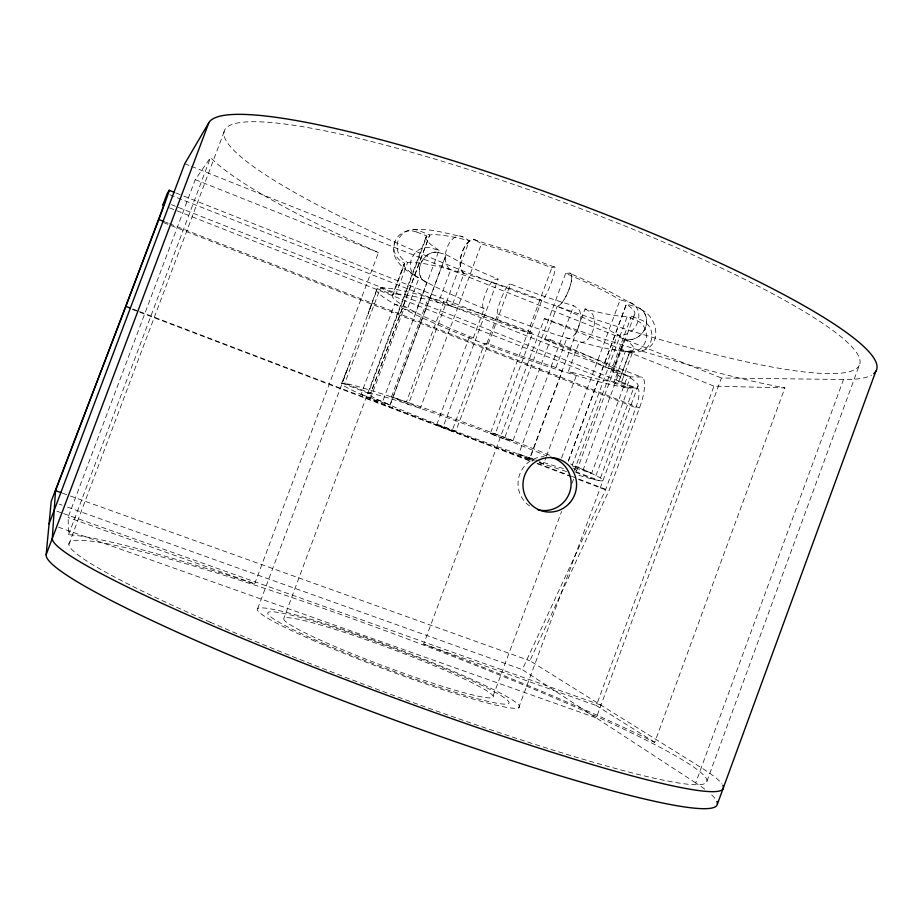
<?xml version="1.0" encoding="UTF-8"?>
<svg xmlns="http://www.w3.org/2000/svg" width="923" height="923" viewBox="0 0 923 923"><rect width="100%" height="100%" fill="white"/><g stroke="black" fill="none" stroke-linecap="round" stroke-linejoin="round"><path stroke-width="0.69" stroke-dasharray="4.62 3.46" d="M401.032 273.266L403.974 264.29L392.31 295.533M416.481 231.973A16.868 16.614 65.1 0 0 395.009 241.561C388.375 256.294 402.428 269.112 414.335 275.25M376.642 289.626L368.046 314.178L371.519 304.452M622.229 380.149L633.847 348.721M426.045 237.003L283.846 618.375M704.757 789.188A358.159 33.713 20.5 0 0 695.711 782.9L843.518 379.503A356.001 52.773 20.2 0 0 871.554 375.142M706.926 781.227L859.198 365.496A338.476 50.096 20.2 0 0 402.901 149.838A338.476 50.096 20.2 0 0 363.662 227.831A338.476 50.096 20.2 0 0 859.198 365.496M568.349 461.177L626.452 304.082A111.245 14.906 20.2 0 1 631.436 316.174L641.508 320.108A16.522 16.129 86.8 0 1 650.865 341.464A16.522 16.129 86.8 0 1 630.086 351.017L618.652 381.949L633.766 387.787L599.465 480.652L594.481 479.625A139.511 6.265 20.3 0 1 577.74 474.987M654.73 742.346L596.35 705.553L713.964 386.126L784.873 387.902L654.73 742.346A358.078 30.424 20.5 0 0 423.669 644.058L544.374 318.62A356.082 49.577 20.2 0 0 784.873 387.902M843.518 379.503L721.417 378.003L596.281 717.932L58.587 527.195M535.063 460.242L529.871 457.946L585.078 308.893A111.245 14.906 20.2 0 0 627.202 316.566L636.766 320.523A16.406 15.403 -85.7 0 1 645.419 341.706A16.406 15.403 -85.7 0 1 625.448 351.155L614.095 381.857A122.517 12.057 20.3 0 1 568.406 371.288L579.39 341.637A15.887 8.884 -74.1 0 0 592.693 331.299A15.887 8.884 -74.1 0 0 590.362 312.009L585.078 308.893M533.252 460.485L529.675 459.25L562.292 371.196L555.981 367.504A122.517 12.057 20.3 0 1 486.952 343.275L484.413 343.852L451.993 431.099L436.556 425.215L469.057 337.818L473.314 337.922L484.217 308.605A15.726 4.027 -67.8 0 1 485.267 294.218A15.726 4.027 -67.8 0 1 495.097 279.334L498.097 279.058L443.259 426.576L436.556 425.215M539.736 462.7L543.578 463.992L546.058 457.289M546.451 456.239L576.344 375.476L568.406 371.288M561.576 458.016L620.083 299.883L629.474 302.329A17.456 14.387 -57.9 0 1 637.655 322.335A17.456 14.387 -57.9 0 1 617.475 334.761M568.383 460.877L626.382 304.059L636.432 306.944A17.341 15.403 -53.5 0 1 645.535 327.446A17.352 15.426 -53.5 0 1 624.525 339.156L612.526 371.381L627.582 376.042L591.608 473.418L573.079 467.061M591.608 473.418L583.255 469.53L619.552 371.334L605.453 367.262L617.464 334.784M572.133 465.504L627.202 316.566M574.094 471.053L631.367 316.139M576.587 471.122L634.874 313.578M630.086 351.017L618.652 381.949A122.517 12.057 20.3 0 0 612.595 371.404L624.525 339.156A17.341 15.403 -53.5 0 0 645.535 327.446A17.352 15.426 -53.5 0 0 636.362 306.921M169.497 207.86L626.405 387.822L630.444 376.884L640.862 377.011A32.478 9.218 -68.2 0 1 639.466 407.989L608.984 490.575L529.894 660.764L701.284 767.694A358.078 30.424 20.5 0 1 721.936 783.892M695.711 782.9L522.314 669.602L605.534 489.813L635.82 407.747A20.548 5.838 -68.2 0 0 636.755 388.145L176.731 206.764M554.146 266.909L514.157 252.267L476.303 240.476A17.745 8.988 -74.1 0 0 462.296 251.864A17.756 8.999 -74.1 0 0 464.015 273.473L451.762 306.517L443.698 301.798L406.432 401.874L420.3 408.324L481.448 243.914A111.245 14.906 20.2 0 1 551.816 267.832L554.146 266.909A17.918 2.804 -68.4 0 1 551.481 282.323A17.918 2.804 -68.4 0 1 541.789 300.217L529.421 333.549A122.517 12.057 20.3 0 0 395.736 294.149A122.517 12.057 20.3 0 0 473.337 337.933M486.94 343.275L497.832 313.993A15.703 2.169 -68.7 0 1 500.589 300.321A15.703 2.169 -68.7 0 1 508.677 284.769M451.993 431.099L455.777 431.353L510.523 284.019A111.245 14.906 20.2 0 0 573.702 305.721L577.844 308.49A15.818 7.188 -73.1 0 1 578.571 327.238A15.818 7.188 -73.1 0 1 566.93 337.968M504.281 438.956L490.298 433.602L551.816 267.832M490.298 433.602L495.236 433.925L532.756 332.776L529.421 333.549M565.661 273.427L504.258 438.944L512.969 440.709L550.396 339.768L544.789 339.629L557.146 306.355A17.895 5.18 -67.3 0 0 569.041 289.407A17.872 5.18 -67.3 0 0 569.479 273.116L565.637 273.427A111.245 14.906 20.2 0 1 620.083 299.883M529.675 459.25L518.703 454.151L573.702 305.721M555.981 367.504L566.918 337.991M493.101 695.988L561.588 511.515M572.087 483.237L573.587 479.199M518.645 707.883L638.105 385.849M254.667 583.867L378.43 252.567A356.082 49.577 20.2 0 1 210.559 157.51L195.249 179.65L68.071 517.411L68.59 534.659A358.078 30.424 20.5 0 1 254.667 583.867L68.071 517.411M257.655 608.661L350.613 360.87M370.435 398.517L361.043 394.363L394.721 304.094L407.735 308.12L418.996 277.95A16.176 13.557 -59.4 0 1 411.52 259.063A16.176 13.557 -59.4 0 1 430.222 247.826L439.036 250.329L382.595 401.747L390.037 405.059L446.178 254.586L438.056 252.475A16.072 12.299 -61.6 0 0 420.519 264.255A16.083 12.311 -61.6 0 0 426.899 282.415L415.731 312.378L403.847 308.94L370.435 398.517L390.094 405.07L446.121 254.575A111.245 14.906 20.2 0 0 498.097 279.058M395.009 241.561A16.868 16.614 65.1 0 0 404.782 263.343L393.06 294.76L377.392 288.714L342.098 383.23L368.289 393.14L426.888 236.023L416.492 231.95M391.49 396.867L428.56 297.368L438.471 302.606L450.701 269.747A17.652 10.914 -75.6 0 1 447.067 247.722A17.652 10.914 -75.6 0 1 462.931 236.923L469.322 240.684L408.393 404.32L391.49 396.867L406.432 401.874M68.59 534.659L210.559 157.51M68.879 544.27L225.131 129.105M341.568 383.553L347.994 367.458M508.688 284.746L510.523 284.019M642.431 350.648C662.541 345.11 657.926 317.697 641.82 309.886M368.289 393.14L370.631 393.325A111.498 5.007 20.3 0 1 444.044 416.608A111.498 5.007 20.3 0 1 546.289 455.8M413.054 229.562C429.98 228.166 446.547 233.473 462.931 236.911M626.405 387.822L636.755 388.145M631.47 352.251L612.191 349.529M572.398 465.896L583.255 469.53M529.906 457.958L518.703 454.151M361.043 394.363L382.595 401.747M423.669 644.058L596.35 705.553M59.36 504.212L62.083 505.181M67.506 507.119L522.314 669.602M56.88 511.204L62.337 513.153M63.572 513.592L601 705.126M62.291 493.101L69.075 495.536M70.425 496.02L529.894 660.764M575.502 471.584L599.465 480.652A139.511 6.265 20.3 0 0 570.576 463.969M455.766 431.353L443.259 426.576M495.236 433.925L512.969 440.709M132.785 308.997L138.173 311.051M139.511 311.559L532.306 461.338M537.682 463.381L569.976 475.691M571.314 476.21L608.984 490.575M132.37 309.413L531.602 461.627M536.978 463.669L570.587 476.487M578.652 479.556L605.534 489.813M575.71 472.391L594.481 479.625L628.459 387.625L614.095 381.857M165.529 222.143L168.217 223.193M169.555 223.724L639.466 407.989M163.556 222.616L635.82 407.747M171.39 204.652L175.451 206.256M175.832 192.965L182.616 195.584M183.873 196.149L642.57 377.622M169.809 194.788L630.444 376.884M195.249 179.65L378.43 252.567M544.374 318.62L713.964 386.126M184.762 163.694L190.115 165.828M191.453 166.359L721.417 378.003M539.851 462.354L543.578 463.992M634.516 305.04L604 288.576L569.479 273.104A17.895 5.18 -67.3 0 1 569.041 289.407A17.872 5.18 -67.3 0 1 557.157 306.332A122.459 14.237 20.3 0 1 629.936 351.04A122.459 14.237 20.3 0 1 497.774 313.982M464.015 273.473L464.061 273.496A17.745 8.988 -74.1 0 1 462.296 251.864A17.756 8.999 -74.1 0 1 476.337 240.499M476.303 240.476L481.483 243.937M529.675 505.989A26.975 26.525 -79.6 0 1 544.016 456.643M711.691 794.922A358.159 33.713 20.5 0 1 716.063 799.918M572.987 468.03A111.498 5.007 20.3 0 1 575.71 471.226M563.376 468.515A111.498 5.007 20.3 0 1 437.167 424.222A111.498 5.007 20.3 0 1 369.223 393.14A111.648 5.007 20.3 0 1 370.631 393.325L429.749 235.03L419.48 230.785A17.029 16.406 81.7 0 0 398.205 240.315A17.029 16.406 81.7 0 0 407.678 262.444L395.921 294.16L380.426 287.93L344.798 383.357L342.156 383.218A139.511 6.265 20.3 0 0 399.682 410.7A139.511 6.265 20.3 0 0 533.229 460.473M566.584 471.538A139.511 6.265 20.3 0 1 539.332 462.561M549.808 455.304A139.511 6.265 20.3 0 0 344.798 383.357L370.711 393.348L429.68 234.996A111.245 14.906 20.2 0 1 469.322 240.684M439.036 250.329A111.245 14.906 20.2 0 1 426.888 236.023M484.24 308.605A122.459 14.237 20.3 0 1 407.551 262.467A122.459 14.237 20.3 0 1 541.801 300.217M544.812 339.629A122.517 12.057 20.3 0 1 605.453 367.262M550.396 339.768A139.304 13.718 20.3 0 1 597.296 381.337A139.304 13.718 20.3 0 1 381.764 295.995A139.304 13.718 20.3 0 1 532.767 332.788M426.899 282.403A16.072 12.299 -61.6 0 1 420.519 264.255A16.083 12.311 -61.6 0 1 438.113 252.487M210.363 622.252A340.449 28.878 20.5 0 0 706.257 782.6A340.449 28.878 20.5 0 0 247.133 582.632A340.449 28.878 20.5 0 0 210.363 622.252M332.822 645.592A111.845 9.357 20.5 0 0 493.217 696.98A111.845 9.357 20.5 0 0 339.376 630.755A111.845 9.357 20.5 0 0 332.822 645.592M311.859 639.847A139.95 11.711 20.5 0 0 518.934 707.745A139.95 11.711 20.5 0 0 334.507 626.705A139.95 11.711 20.5 0 0 311.859 639.847M324.631 644.046A128.701 10.764 20.5 0 0 508.988 703.049A128.701 10.764 20.5 0 0 331.726 626.786A128.701 10.764 20.5 0 0 324.631 644.046"/><path stroke-width="1.38" d="M174.493 192.434L169.128 190.311A34.243 0.635 -69.3 0 1 158.814 219.512L55.518 490.678L52.288 538.409A358.078 30.424 20.5 0 0 397.075 698.942A358.078 30.424 20.5 0 0 722.79 785.277M716.883 801.395A358.159 33.713 20.5 0 1 389.887 718.325A358.159 33.713 20.5 0 1 46.15 554.711L51.215 501.304L125.643 306.851L161.41 211.828L164.802 201.964L162.794 205.218L167.121 193.726L169.128 190.311M717.436 803.979L875.846 371.173M49.081 523.814L184.762 163.694L208.921 122.551A356.001 52.773 20.2 0 1 579.344 204.341A356.001 52.773 20.2 0 1 873.654 373.711M46.15 554.711L208.921 122.551M55.518 490.678L60.941 492.617M126.059 306.436L130.097 307.97M158.814 219.512L164.19 221.612M550.42 457.254A26.975 26.525 -79.6 0 1 570.379 489.836A26.975 26.525 -79.6 0 1 537.832 509.715M569.468 503.173A27.263 26.79 -79.4 0 0 555.646 458.2A27.263 26.79 -79.4 0 0 524.172 493.101A27.263 26.79 -79.4 0 0 569.468 503.173"/></g></svg>
